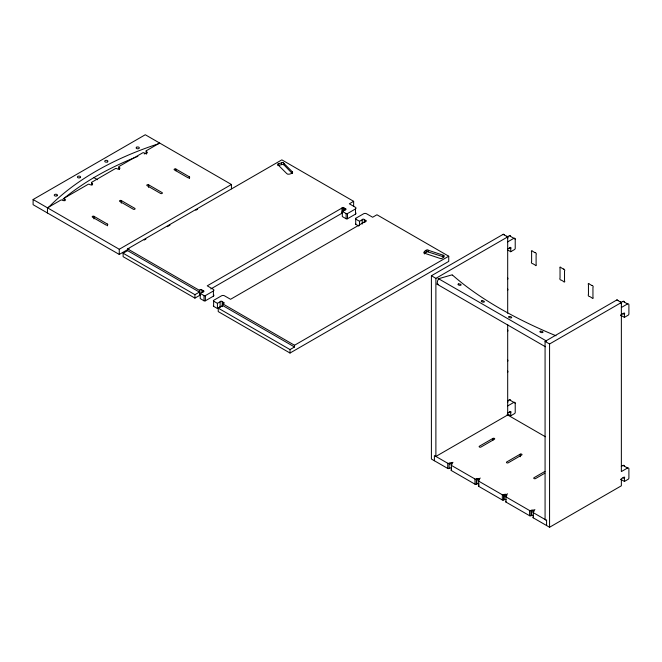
<?xml version="1.0" encoding="UTF-8"?>
<svg xmlns="http://www.w3.org/2000/svg" width="662" height="662" viewBox="0 0 662 662"><rect width="100%" height="100%" fill="white"/><g stroke="black" fill="none" stroke-linecap="round" stroke-linejoin="round"><path stroke-width="0.99" d="M291.545 172.765L283.286 164.209L277.792 165.558M452.494 275.615L451.931 274.871L439.568 278.445C437.69 278.222 436.15 284.966 438.269 284.279M281.565 164.507C280.167 161.222 285.363 162.132 283.617 164.788M428.124 250.203L443.135 255.201C446.403 255.184 441.546 260.116 439.965 258.379L424.954 253.372C420.858 253.232 429.464 246.512 428.124 251.924L443.929 256.988M426.088 250.517L426.088 252.247L424.408 253.935L424.408 252.205M64.413 200.619L64.413 198.021L88.096 184.35A1.059 0.612 0 0 1 89.461 184.35L89.9 184.599A1.589 0.919 0 0 0 92.142 184.599A1.589 0.919 0 0 0 92.142 183.308L91.712 183.051A1.059 0.612 0 0 1 91.712 182.265L115.395 168.587A1.059 0.612 0 0 1 116.76 168.587L117.199 168.843A1.589 0.919 0 0 0 119.441 168.843A1.589 0.919 0 0 0 119.441 167.544L119.003 167.287A1.059 0.612 0 0 1 119.003 166.501L142.694 152.831A1.059 0.612 0 0 1 144.051 152.831L144.498 153.079A1.589 0.919 0 0 0 146.741 153.079A1.589 0.919 0 0 0 146.741 151.788L146.302 151.532A1.059 0.612 0 0 1 146.302 150.746L159.641 143.042M506.049 499.578A1.589 0.919 0 0 0 504.13 499.719L503.691 499.976A1.059 0.612 0 0 1 502.334 499.976L478.643 486.297L478.643 480.331L479.081 480.074A1.589 0.919 0 0 0 479.081 478.783A1.589 0.919 0 0 0 476.839 478.783L476.392 479.031A1.059 0.612 0 0 1 475.035 479.031L451.343 465.353A1.059 0.612 0 0 1 451.343 464.575L451.782 464.319A1.589 0.919 0 0 0 451.782 463.019A1.589 0.919 0 0 0 449.539 463.019L449.093 463.276A1.059 0.612 0 0 1 447.735 463.276L434.396 455.572L434.396 460.752M479.081 485.254L478.643 485.511A1.059 0.612 0 0 0 478.643 486.297M533.34 515.334A1.589 0.919 0 0 0 531.429 515.483L530.99 515.731A1.059 0.612 0 0 1 529.625 515.731L505.942 502.061L505.942 496.095L506.372 495.838A1.589 0.919 0 0 0 506.372 494.539A1.589 0.919 0 0 0 504.13 494.539L503.691 494.795A1.059 0.612 0 0 1 502.334 494.795L478.643 481.117A1.059 0.612 0 0 1 478.643 480.331M620.675 479.28L624.415 481.439L624.415 478.353A1.059 0.612 -60 0 0 624.415 477.128A1.059 0.612 -60 0 0 623.356 477.741L622.421 478.278A1.059 0.612 -60 0 0 621.361 478.891A1.059 0.612 -60 0 0 621.361 480.107L621.361 485.8L549.568 527.25L533.233 517.816L533.233 511.85L533.671 511.594A1.589 0.919 0 0 0 533.671 510.303A1.589 0.919 0 0 0 531.429 510.303L530.99 510.551A1.059 0.612 0 0 1 529.625 510.551L505.942 496.881A1.059 0.612 0 0 1 505.942 496.095M129.049 248.788L119.259 254.44L33.1 204.699L33.1 199.519L145.284 134.75L231.435 184.491L231.435 188.811M33.1 199.519L119.259 249.26L231.435 184.491M127.617 248.904L199.411 290.353L199.411 292.083L127.617 250.633L127.617 248.904L281.838 159.865L353.64 201.314L353.64 206.494M144.184 240.049L145.963 239.023M167.329 226.685L170.002 225.138M195.82 210.235L197.607 209.209M200.023 294.946A1.059 0.612 0 0 0 199.85 295.285L194.926 298.123L123.124 256.674L123.124 253.223L127.617 250.633M199.411 290.353L199.85 290.105A1.059 0.612 0 0 1 200.909 289.493A1.059 0.612 0 0 1 201.96 290.105L202.895 290.643A1.059 0.612 0 0 1 203.954 291.255A1.059 0.612 0 0 1 202.895 291.859L200.222 293.407L200.222 298.595L204.028 300.788A1.059 0.612 0 0 0 205.386 300.788L213.404 296.154A2.118 1.225 0 0 0 213.52 294.673M355.8 212.816A2.118 1.225 0 0 1 355.502 214.116L347.484 218.75A1.059 0.612 0 0 1 346.127 218.75L342.312 216.557L342.312 211.368L344.993 209.821A1.059 0.612 0 0 0 346.052 209.217A1.059 0.612 0 0 0 344.993 208.604L344.058 208.067A1.059 0.612 0 0 0 342.999 207.454A1.059 0.612 0 0 0 341.94 208.067L207.239 285.835L213.412 289.402A2.118 1.225 0 0 1 213.404 290.974L213.404 296.154M353.64 201.314L349.337 203.797L355.502 207.363A2.118 1.225 0 0 1 355.502 208.935L355.502 214.116M123.124 253.223L194.926 294.673L199.411 292.083M210.806 288.955L341.94 213.247A1.059 0.612 0 0 1 342.254 212.816M200.222 293.407L204.028 295.608A1.059 0.612 0 0 0 205.386 295.608L213.404 290.974M342.312 211.368L346.127 213.569A1.059 0.612 0 0 0 347.484 213.569L355.502 208.935M359.524 225.626L359.524 221.307L355.717 219.105A1.059 0.612 0 0 1 355.717 218.319L363.736 213.694A2.118 1.225 0 0 1 366.458 213.694L372.648 217.252L376.943 214.769L448.737 256.219L448.737 261.399L290.022 353.036L218.228 311.587L218.228 308.128L222.713 305.538L294.516 346.987L294.516 345.258L448.737 256.219M222.093 306.688A1.059 0.612 0 0 0 220.901 306.382A1.059 0.612 0 0 0 220.107 306.978L217.426 308.525L217.426 303.345L220.107 301.798A1.059 0.612 0 0 1 221.158 301.185A1.059 0.612 0 0 1 222.217 301.798L223.152 302.335A1.059 0.612 0 0 1 224.211 302.948A1.059 0.612 0 0 1 223.152 303.56L222.713 305.538M359.524 221.307L362.197 219.759A1.059 0.612 0 0 1 363.256 219.147A1.059 0.612 0 0 1 364.315 219.759L365.25 220.297A1.059 0.612 0 0 1 366.309 220.909A1.059 0.612 0 0 1 365.25 221.522L230.55 299.29L224.36 295.732A2.118 1.225 0 0 0 221.646 295.732L213.619 300.358A1.059 0.612 0 0 0 213.619 301.144L213.619 306.324L217.426 308.525M218.228 308.128L290.022 349.577L294.516 346.987M451.07 467.968A1.589 0.919 0 0 0 449.539 468.199L449.093 468.456A1.059 0.612 0 0 1 447.735 468.456L431.401 459.031L431.401 275.756L503.194 234.307L507.688 236.897L507.688 247.96A1.051 0.612 60 0 1 507.473 249.226M431.401 275.756L435.886 278.346L507.688 236.897A1.051 0.612 60 0 1 507.688 238.113M507.746 250.004L510.733 251.734L514.539 249.533A1.059 0.612 -60 0 0 515.226 248.349L515.218 239.09A2.118 1.225 -60 0 0 513.861 238.312L507.688 241.862M546.572 525.52L546.572 520.34L545.074 519.48L545.074 341.393L616.876 299.936L621.361 302.526L621.361 313.589A1.051 0.612 60 0 1 621.535 314.599A1.051 0.612 60 0 1 620.898 314.789M545.074 341.393L549.568 343.983L621.361 302.526A1.051 0.612 60 0 1 621.361 303.75M620.675 315.203L624.415 317.363L628.221 315.162A1.059 0.612 -60 0 0 628.9 313.987L628.9 304.727A2.118 1.225 -60 0 0 627.543 303.941L623.05 301.351L620.402 302.873M507.746 414.081L510.733 415.81L514.539 413.609A1.059 0.612 -60 0 0 515.226 412.434L515.218 403.175A2.118 1.225 -60 0 0 513.861 402.388L507.688 405.938M492.917 438.409L479.453 446.18A1.059 0.612 0 0 0 479.453 447.049A1.059 0.612 0 0 0 480.951 447.049L494.406 439.27A1.059 0.612 0 0 0 494.406 438.409A1.059 0.612 0 0 0 492.917 438.409L492.917 440.139M449.539 464.319L452.998 462.316M520.208 454.173L506.753 461.944A1.059 0.612 0 0 0 506.753 462.804A1.059 0.612 0 0 0 508.242 462.804L521.706 455.034A1.059 0.612 0 0 0 521.706 454.173A1.059 0.612 0 0 0 520.208 454.173L520.208 456.763M476.839 480.074L480.298 478.08M544.983 471.385L534.044 477.699A1.059 0.612 0 0 0 534.044 478.568A1.059 0.612 0 0 0 535.541 478.568L544.801 473.222M504.13 495.838L507.597 493.835M531.429 511.594L534.896 509.599M624.415 481.439L628.221 479.238A1.059 0.612 -60 0 0 628.9 478.063L628.9 468.804A2.118 1.225 -60 0 0 627.543 468.017L623.05 465.427L621.287 466.445M506.728 237.244L509.376 235.713A2.118 1.225 -60 0 1 510.601 236.003M621.361 307.491L627.543 303.941M507.613 400.816L509.376 399.798A2.118 1.225 -60 0 1 510.65 400.187M627.543 468.017L621.361 471.576L621.361 316.031A1.059 0.612 -60 0 1 621.361 314.814A1.059 0.612 -60 0 1 622.421 314.202L623.356 313.656A1.059 0.612 -60 0 1 624.415 313.052A1.059 0.612 -60 0 1 624.415 314.268L624.415 317.363M451.343 465.353L451.343 470.541L475.035 484.212A1.059 0.612 0 0 0 476.392 484.212L476.839 483.963A1.589 0.919 0 0 1 479.081 483.963M283.601 163.1L292.265 171.764C294.499 173.039 287.482 175.422 286.77 173.593L278.098 164.929C275.516 163.63 281.458 163.315 281.565 162.778M474.968 478.998L475.035 484.212M529.559 510.518L529.625 515.731M509.376 235.713L515.218 239.09M509.243 247.778L510.733 248.639L510.733 251.734M622.917 313.407L624.415 314.268M437.946 278.371L546.564 341.079M436.788 284.048L545.405 346.756M189.365 176.828A1.059 0.612 0 0 1 189.365 177.689A1.059 0.612 0 0 1 187.876 177.689L174.412 169.919A1.059 0.612 0 0 1 174.412 169.058A1.059 0.612 0 0 1 175.91 169.058L189.365 176.828L189.365 178.558M148.611 184.814L162.074 192.584A1.059 0.612 0 0 1 162.074 193.453A1.059 0.612 0 0 1 160.576 193.453L147.113 185.683A1.059 0.612 0 0 1 147.113 184.814A1.059 0.612 0 0 1 148.611 184.814L148.611 187.404M509.376 399.798L515.218 403.175M509.243 411.855L510.733 412.716L510.733 415.81M622.917 477.484L624.415 478.353M507.075 414.635L545.364 436.738M94.012 177.689L97.537 179.725M121.311 200.578L134.775 208.348A1.059 0.612 0 0 1 134.775 209.209A1.059 0.612 0 0 1 133.277 209.209L119.814 201.438A1.059 0.612 0 0 1 119.814 200.578A1.059 0.612 0 0 1 121.311 200.578L121.311 203.168M107.476 224.112A1.059 0.612 0 0 1 107.476 224.972A1.059 0.612 0 0 1 105.978 224.972L92.523 217.202A1.059 0.612 0 0 1 92.523 216.333A1.059 0.612 0 0 1 94.012 216.333L107.476 224.112L107.476 225.833M222.713 303.808L294.516 345.258M546.572 520.34L533.233 512.636A1.059 0.612 0 0 1 533.233 511.85M355.717 218.319L355.717 224.286L358.763 226.048M213.619 301.144L217.426 303.345M64.851 200.793L64.413 198.807A1.059 0.612 0 0 1 64.413 198.021M428.124 251.924L426.891 251.486L426.088 252.247M549.568 343.983L549.568 527.25M531.429 510.303L531.429 515.483M530.99 510.551L530.99 515.731M507.688 313.234L507.688 250.402A1.059 0.612 -60 0 1 507.688 249.177A1.059 0.612 -60 0 1 508.739 248.564L509.682 248.027A1.059 0.612 -60 0 1 510.733 247.414A1.059 0.612 -60 0 1 510.733 248.639M507.688 324.562L507.688 412.037A1.051 0.612 60 0 1 507.473 413.311M504.13 494.539L504.13 499.719M503.691 494.795L503.691 499.976M502.334 494.795L502.334 499.976M476.839 478.783L476.839 483.963M476.392 479.031L476.392 484.212M449.093 463.276L449.093 468.456M447.735 463.276L447.735 468.456M443.135 255.201L443.135 256.93M435.886 278.346L435.886 456.441L507.688 414.983L507.688 414.478A1.059 0.612 -60 0 1 507.688 413.262A1.059 0.612 -60 0 1 508.739 412.649L509.682 412.112A1.059 0.612 -60 0 1 510.733 411.499A1.059 0.612 -60 0 1 510.733 412.716M365.25 220.297L365.25 222.027M364.315 219.759L364.315 222.349M362.197 219.759L362.197 224.079M347.484 213.569L347.484 218.75M346.127 213.569L346.127 218.75M344.993 208.604L344.993 210.334M344.058 208.067L344.058 210.657M342.999 207.454L342.999 211.774M341.94 208.067L341.94 213.247M292.265 171.764L292.265 173.494M290.022 349.577L290.022 353.036M278.644 163.754L278.644 165.483M223.152 302.335L223.152 304.065M222.217 301.798L222.217 306.117M220.107 301.798L220.107 306.978M205.386 295.608L205.386 300.788M204.028 295.608L204.028 300.788M202.895 290.643L202.895 292.372M201.96 290.105L201.96 292.695M199.85 290.105L199.85 295.285M194.926 294.673L194.926 298.123M175.91 169.058L175.91 170.779M146.302 150.746L146.302 154.196M119.441 167.544L119.441 169.273M119.259 249.26L119.259 254.44M119.003 167.287L119.003 169.017M94.012 216.333L94.012 218.923M92.142 183.308L92.142 185.029M91.712 183.051L91.712 184.781M47.457 212.99L47.457 207.81L60.805 200.106A1.059 0.612 0 0 1 62.162 200.106L62.6 200.363A1.589 0.919 0 0 0 64.851 200.363A1.589 0.919 0 0 0 64.851 199.063M616.678 300.217A1.051 0.612 60 0 1 617.927 300.548M620.302 301.922A1.051 0.612 60 0 1 621.361 302.526M623.05 465.427A2.118 1.225 -60 0 1 624.407 466.214M556.022 335.775A288.963 117.968 11.6 0 1 452.419 275.003M623.05 301.351A2.118 1.225 -60 0 1 624.407 302.137M213.619 306.324A1.059 0.612 0 0 1 213.512 305.629M355.717 224.286A1.059 0.612 0 0 1 355.717 223.499M48.955 206.941A288.963 166.832 0 0 1 158.144 143.902M62.791 199.386A288.963 166.832 0 0 1 135.189 157.432M136.082 157.076A288.963 166.832 0 0 1 137.87 156.364M144.208 153.94A288.963 166.832 0 0 1 146.956 152.939M506.629 236.293A1.051 0.612 60 0 1 507.688 236.897M502.979 234.72A1.051 0.612 60 0 1 503.468 234.265A1.051 0.612 60 0 1 504.254 234.919M451.343 470.541A1.059 0.612 0 0 1 451.343 469.755M533.233 517.816A1.059 0.612 0 0 1 533.233 517.03M505.942 502.061A1.059 0.612 0 0 1 505.942 501.275M507.473 277.626A1.051 0.612 60 0 1 507.688 279.141M507.688 288.98A1.051 0.612 60 0 1 507.473 290.246M507.473 359.665A1.051 0.612 60 0 1 507.688 361.179M507.688 371.018A1.051 0.612 60 0 1 507.473 372.284M507.473 400.684A1.051 0.612 60 0 1 507.688 402.198M507.688 329.999A1.051 0.612 60 0 1 507.473 331.265M136.612 147.237L136.537 147.278A1.589 0.919 0 0 0 136.422 148.396L136.695 148.569A1.589 0.919 0 0 0 138.623 148.636L138.929 148.478A1.589 0.919 0 0 0 139.045 147.369L138.772 147.187A1.589 0.919 0 0 0 136.844 147.121L136.612 147.237M107.501 161.859L107.194 162.016A1.589 0.919 0 0 1 105.266 161.95L104.993 161.768A1.589 0.919 0 0 1 105.25 160.568A1.589 0.919 0 0 1 107.343 160.56L107.616 160.742A1.589 0.919 0 0 1 107.501 161.859M80.21 177.615L79.895 177.772A1.589 0.919 0 0 1 77.967 177.706L77.694 177.532A1.589 0.919 0 0 1 77.951 176.332A1.589 0.919 0 0 1 80.044 176.324L80.325 176.506A1.589 0.919 0 0 1 80.21 177.615M57.04 195.762L56.725 195.919A1.589 0.919 0 0 1 54.797 195.853L54.524 195.671A1.589 0.919 0 0 1 54.789 194.471A1.589 0.919 0 0 1 56.882 194.471L57.155 194.645A1.589 0.919 0 0 1 57.04 195.762M458.642 283.94L458.344 284.006A1.589 0.645 11.6 0 0 458.261 284.792L458.534 284.966A1.589 0.645 11.6 0 0 460.438 285.322L460.735 285.256A1.589 0.645 11.6 0 0 460.818 284.47L460.537 284.296A1.589 0.645 11.6 0 0 458.642 283.94M481.953 300.771L481.646 300.838A1.589 0.645 11.6 0 0 481.696 301.715A1.589 0.645 11.6 0 0 483.74 302.153L484.038 302.087A1.589 0.645 11.6 0 0 484.121 301.301L483.848 301.127A1.589 0.645 11.6 0 0 481.953 300.771M509.252 316.527L508.946 316.593A1.589 0.645 11.6 0 0 508.995 317.47A1.589 0.645 11.6 0 0 511.039 317.909L511.337 317.851A1.589 0.645 11.6 0 0 511.42 317.057L511.147 316.883A1.589 0.645 11.6 0 0 509.252 316.527M540.531 331.223L540.233 331.29A1.589 0.645 11.6 0 0 540.283 332.167A1.589 0.645 11.6 0 0 542.327 332.605L542.625 332.539A1.589 0.645 11.6 0 0 542.708 331.753L542.435 331.579A1.589 0.645 11.6 0 0 540.531 331.223M535.045 252.694L532.67 251.328A1.051 0.612 60 0 0 531.619 250.716A1.051 0.612 60 0 0 531.619 251.932L531.619 261.78A1.051 0.612 60 0 0 531.619 262.996A1.051 0.612 60 0 0 532.67 263.608L535.045 264.974A1.051 0.612 60 0 0 536.104 265.586A1.051 0.612 60 0 0 536.104 264.37L536.104 254.522A1.051 0.612 60 0 0 536.104 253.306A1.051 0.612 60 0 0 535.045 252.694M563.47 269.103L561.095 267.729A1.051 0.612 60 0 0 560.035 267.125A1.051 0.612 60 0 0 560.035 268.342L560.035 278.189A1.051 0.612 60 0 0 560.035 279.405A1.051 0.612 60 0 0 561.095 280.009L563.47 281.383A1.051 0.612 60 0 0 564.521 281.995A1.051 0.612 60 0 0 564.521 280.779L564.521 270.932A1.051 0.612 60 0 0 564.521 269.715A1.051 0.612 60 0 0 563.47 269.103M591.886 285.512L589.511 284.139A1.051 0.612 60 0 0 588.452 283.535A1.051 0.612 60 0 0 588.452 284.751L588.452 294.59A1.051 0.612 60 0 0 588.452 295.815A1.051 0.612 60 0 0 589.511 296.419L591.886 297.792A1.051 0.612 60 0 0 592.945 298.405A1.051 0.612 60 0 0 592.945 297.18L592.945 287.341A1.051 0.612 60 0 0 592.945 286.125A1.051 0.612 60 0 0 591.886 285.512"/></g></svg>
